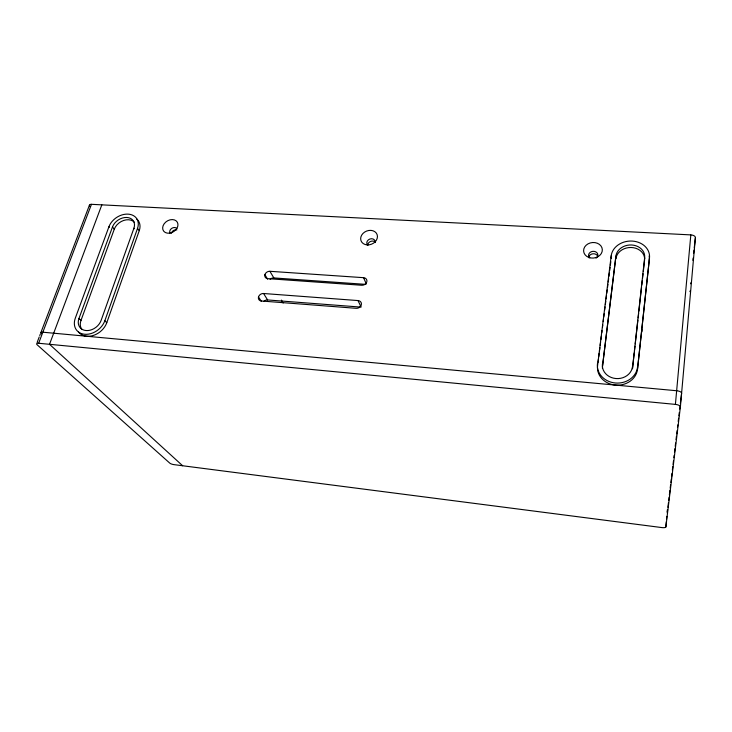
<?xml version="1.0" encoding="UTF-8"?>
<svg xmlns="http://www.w3.org/2000/svg" width="732" height="732" viewBox="0 0 732 732"><rect width="100%" height="100%" fill="white"/><g stroke="black" fill="none" stroke-linecap="round" stroke-linejoin="round"><path stroke-width="1.1" d="M602.473 368.553A15.052 13.176 -0.8 0 1 602.518 366.156L615.941 256.008A14.439 11.922 -4.3 0 1 631.698 244.991A14.439 11.922 -4.3 0 1 644.654 257.664L632.457 368.782L634.223 352.943M637.499 369.221L649.485 257.948A19.252 15.903 -4.3 0 0 632.21 241.075A19.252 15.903 -4.3 0 0 611.202 255.733L597.577 365.726A20.066 17.568 -0.8 0 0 615.456 385.087A20.066 17.568 -0.8 0 0 637.499 369.221L649.485 257.948M641.845 331.971L641.918 329.757M644.59 259.54L644.654 257.664M690.743 282.854L690.66 283.796M91.473 204.32L38.65 343.262A4.401 1.4 18.9 0 0 37.186 344.827L169.76 463.109A3.285 0.869 15.3 0 0 173.941 464.628L661.893 527.58A3.87 1.116 7.4 0 0 665.855 526.967L680.385 406.928L695.391 237.717A4.84 2.571 1.8 0 0 690.825 234.899L91.473 204.32A4.117 1.812 21.8 0 0 89.716 206.214M680.385 406.928A5.225 2.04 5.4 0 0 675.407 404.393L690.825 234.899M665.855 526.967L666.33 521.651M666.523 519.528L666.815 516.344A3.852 1.144 7.3 0 1 666.495 516.728M667.218 511.796L667.428 509.527M689.928 291.665L689.992 291.034M634.479 350.674L634.983 346.154M635.23 343.884L637.883 320.131M638.139 317.862L638.643 313.342M638.89 311.082L641.543 287.319M641.799 285.05L642.303 280.53M642.55 278.27L643.053 273.741M643.309 271.481L644.572 260.162M692.856 260.327L693.103 258.067M693.616 253.547L694 250.152M694.247 247.892L695.391 237.717M667.218 512.949L667.63 509.563M667.895 507.313L668.444 502.793M668.709 500.532L669.121 497.147M669.387 494.896L669.936 490.376M670.201 488.125L670.613 484.73M670.878 482.479L671.29 479.094M671.564 476.834L671.967 473.448M672.369 470.063L672.781 466.677M673.056 464.417L673.458 461.032M673.87 457.646L674.135 455.386M674.547 452.001L674.95 448.615M675.224 446.355L675.627 442.97M676.039 439.584L676.441 436.199M676.716 433.939L677.118 430.553M677.53 427.168L677.795 424.908M678.207 421.522L678.61 418.137M678.884 415.877L679.287 412.491M679.699 409.106L679.973 406.855M680.376 403.469L681.602 393.304A5.188 2.086 5.1 0 0 676.652 390.742L42.849 332.2A4.374 1.437 19.1 0 0 41.376 333.81M602.518 366.156L615.941 256.008M598.007 362.331L598.437 358.936M598.73 356.676L599.16 353.272M599.453 351.012L599.883 347.618M600.167 345.358L600.606 341.963M600.89 339.694L601.32 336.299M601.75 332.904L602.043 330.644M602.473 327.25L602.765 324.99M603.195 321.595L603.479 319.326M603.772 317.066L604.202 313.671M604.632 310.277L605.062 306.882M605.355 304.613L605.785 301.218M606.069 298.958L606.508 295.563M606.791 293.303L607.221 289.909M607.514 287.639L607.944 284.245M608.228 281.985L608.667 278.59M608.951 276.321L609.381 272.926M609.674 270.666L610.104 267.272M610.387 265.011L610.827 261.617M78.553 332.072A17.083 13.085 -38.6 0 0 93.55 335.375A17.083 13.085 -38.6 0 0 106.771 322.739L139.254 230.662A16.223 12.124 -33.9 0 0 136.765 219.014M104.85 320.717L137.534 228.402A16.278 12.142 -33.9 0 0 128.082 214.128A16.278 12.142 -33.9 0 0 108.931 226.755L75.305 318.146A17.147 13.103 -38.5 0 0 84.72 334.277A17.147 13.103 -38.5 0 0 104.85 320.717L106.771 322.739M133.929 228.192L101.126 320.387A12.856 9.827 -38.5 0 1 86.037 330.544A12.856 9.827 -38.5 0 1 78.974 318.466L112.481 226.957A12.206 9.104 -33.9 0 1 126.846 217.468A12.206 9.104 -33.9 0 1 133.929 228.192L134.359 228.759M81.911 329.409A12.81 9.809 -38.6 0 1 80.968 320.479L114.274 229.208A12.16 9.095 -33.9 0 1 123.635 220.469A12.16 9.095 -33.9 0 1 134.487 222.372M101.84 204.85L49.52 344.305L182.652 465.753M37.131 342.457L39.235 336.93M39.757 335.549L40.278 334.176M40.846 332.667L89.423 205.207M269.907 271.298L363.548 277.675A4.401 3.66 -24.3 0 1 366.833 281.756A4.401 3.66 -24.3 0 1 361.727 285.26L267.802 278.645A4.291 3.468 -29.7 0 1 264.892 274.701A4.291 3.468 -29.7 0 1 269.907 271.298L273.841 277.931L365.533 284.355M263.566 293.505L358.03 300.568A4.456 3.742 -25.4 0 1 361.334 304.759A4.456 3.742 -25.4 0 1 356.164 308.309L261.425 301.008A4.337 3.532 -31 0 1 258.506 296.945A4.337 3.532 -31 0 1 263.566 293.505L267.61 299.955L360.107 307.047M38.65 343.262L675.407 404.393M78.974 318.466L80.968 320.479M108.931 226.755L109.379 227.313M112.481 226.957L114.274 229.208M137.534 228.402L139.254 230.662M258.506 296.945L261.333 301.364M264.892 274.692L267.647 279.249M281.39 300.093L283.156 303.021M358.03 300.568L361.105 307.12M363.548 277.675L366.339 284.007M611.202 255.733L611.257 258.222A19.169 15.857 -4.2 0 1 611.513 256.813M649.119 256.026A19.169 15.857 -4.2 0 1 649.376 260.446M637.554 367.071A20.148 17.623 -0.9 0 1 615.411 383.001A20.148 17.623 -0.9 0 1 597.468 363.575M615.978 258.497A14.375 11.895 -4.2 0 1 631.021 247.489A14.375 11.895 -4.2 0 1 644.636 259.091M632.494 366.622A15.116 13.222 -0.9 0 1 615.896 378.545A15.116 13.222 -0.9 0 1 602.427 364.014M589.772 257.938A4.657 3.861 -6.8 0 1 590.138 252.394A4.657 3.861 -6.8 0 1 596.772 252.586A4.657 3.861 -6.8 0 1 596.095 258.122M588.702 257.701A4.639 3.852 -6.8 0 1 592.774 253.812A4.639 3.852 -6.8 0 1 597.788 256.456M367.803 245.092A4.282 3.495 -22.8 0 1 369.907 239.007A4.282 3.495 -22.8 0 1 375.031 242.576M367.748 245.43A4.264 3.486 -22.8 0 1 370.383 241.542A4.264 3.486 -22.8 0 1 375.132 242.027M170.135 233.169A4.053 3.093 -32.3 0 1 171.745 228.375A4.053 3.093 -32.3 0 1 176.879 228.668M171.389 233.252A4.044 3.093 -32.3 0 1 176.87 229.875M270.09 279.34A4.246 3.44 -29.8 0 1 273.841 277.931M263.831 301.374A4.291 3.514 -31 0 1 267.61 299.955M588.555 257.335A9.388 7.768 -7 0 0 602.326 249.676A9.388 7.768 -7 0 0 588.016 243.875A9.388 7.768 -7 0 0 588.555 257.335M367.125 244.891A8.628 7.018 -22.8 0 0 377.099 234.542A8.628 7.018 -22.8 0 0 362.926 233.49A8.628 7.018 -22.8 0 0 367.125 244.891M169.458 233.169A8.171 6.213 -32.3 0 0 177.336 222.235A8.171 6.213 -32.3 0 0 164.142 223.809A8.171 6.213 -32.3 0 0 169.458 233.169"/></g></svg>
